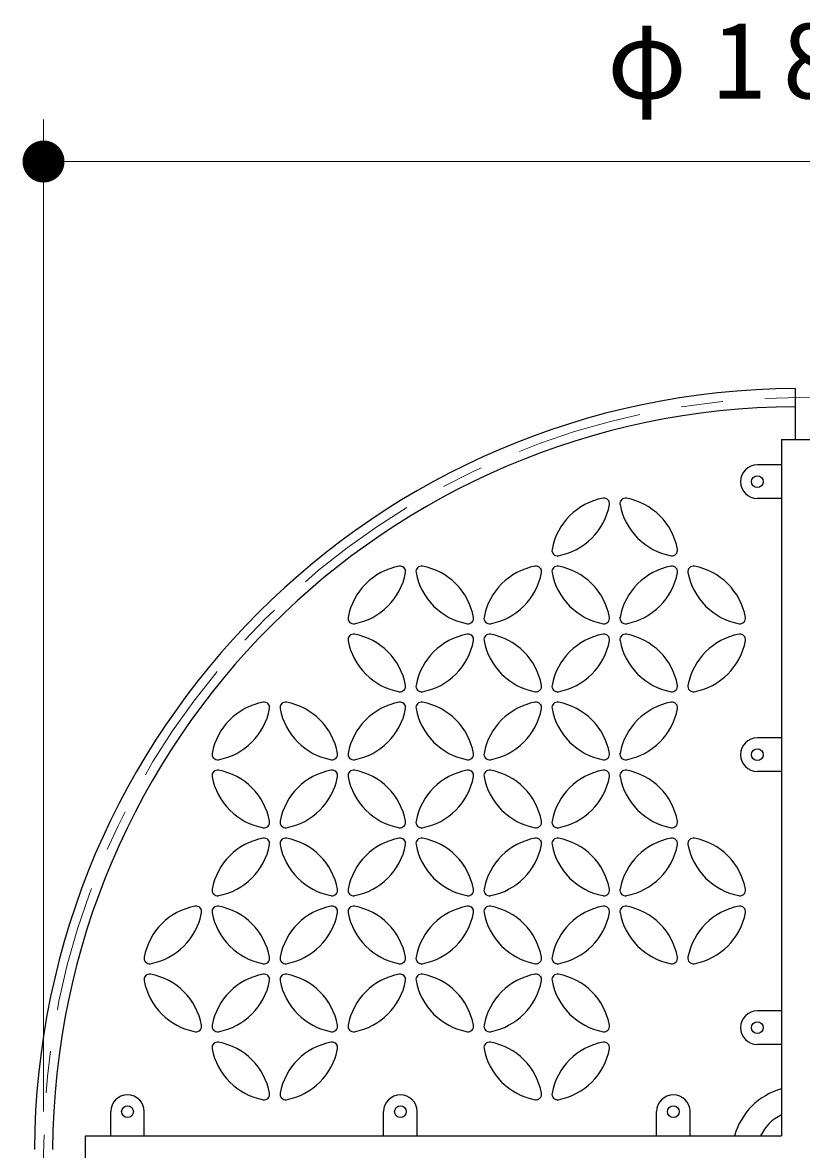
# Model space of a CAD drawing. Units: millimetres on the paper, scale 1:50. Extents: x -385 to 0, y -297 to 267.
# Drawn here: x -149.46 to -130.91, y 137.74 to 164.57 of the extents above; entities that cross this region are included whole.
import ezdxf

# ---------------------------------------------------------------- set-up
doc = ezdxf.new("R2010")
doc.units = ezdxf.units.MM
doc.linetypes.add('USER2', pattern=[6, 3, -1, 1, -1])
doc.layers.add('1_50', color=20, linetype='Continuous', lineweight=25)
doc.styles.add('ＭＳ ゴシック', font='')
doc.styles.get('ＭＳ ゴシック').set_extended_font_data('MS Gothic')

# ---------------------------------------------------------------- blocks, each defined once
blk = doc.blocks.new('filled_dot')
at = {"color": 0, "linetype": 'Continuous', "lineweight": -2, "const_width": 1.25}
blk.add_lwpolyline([(-0.625, 0, 1), (0.625, 0, 1)], format="xyb", close=True, dxfattribs=at)

msp = doc.modelspace()

# ---------------------------------------------------------------- linework, layer by layer
at = {"layer": '1_50', "color": 7, "lineweight": 13}
for p, q in [((-148.958, 138.643), (-148.958, 162.264)), ((-148.958, 161.264), (-112.958, 161.264))]:
    msp.add_line(p, q, dxfattribs=at)
at = {"layer": '1_50', "color": 4}
msp.add_line((-131.058, 155.86), (-131.058, 154.643), dxfattribs=at)
at = {"layer": '1_50', "color": 7}
for p, q in [((-131.385, 154.643), (-131.385, 138.07)), ((-131.385, 154.643), (-130.531, 154.643)), ((-131.385, 154.043), (-131.958, 154.043)), ((-131.385, 153.243), (-131.958, 153.243)), ((-131.385, 147.543), (-131.958, 147.543)), ((-131.385, 146.743), (-131.958, 146.743)), ((-131.385, 141.043), (-131.958, 141.043)), ((-131.385, 140.243), (-131.958, 140.243)), ((-147.358, 138.07), (-147.358, 138.643)), ((-146.558, 138.07), (-146.558, 138.643)), ((-140.858, 138.07), (-140.858, 138.643)), ((-140.058, 138.07), (-140.058, 138.643)), ((-134.358, 138.07), (-134.358, 138.643)), ((-133.558, 138.07), (-133.558, 138.643)), ((-147.958, 137.216), (-147.958, 138.07)), ((-147.958, 138.07), (-131.385, 138.07))]:
    msp.add_line(p, q, dxfattribs=at)
at = {"layer": '1_50', "color": 4, "linetype": 'USER2', "lineweight": 13}
msp.add_circle((-130.958, 137.643), 18, dxfattribs=at)
at = {"layer": '1_50', "color": 3}
for centre in [(-131.958, 153.643), (-131.958, 147.143), (-131.958, 140.643), (-146.958, 138.643), (-140.458, 138.643), (-133.958, 138.643)]:
    msp.add_circle(centre, 0.14, dxfattribs=at)
at = {"layer": '1_50', "color": 4}
for radius, start, end in [(18.217, 90.3145, 179.6855), (17.783, 90.3222, 179.6778), (1.6, 105.4784, 164.5216)]:
    msp.add_arc((-130.958, 137.643), radius, start, end, dxfattribs=at)
at = {"layer": '1_50', "color": 7}
for centre, start, end in [((-131.958, 153.643), 90, 270), ((-131.958, 147.143), 90, 270), ((-131.958, 140.643), 90, 270), ((-146.958, 138.643), 0, 180), ((-140.458, 138.643), 0, 180), ((-133.958, 138.643), 0, 180)]:
    msp.add_arc(centre, 0.4, start, end, dxfattribs=at)
at = {"layer": '1_50'}
for centre, radius, start, end in [((-135.355, 151.754), 1.519, 100.5078, 169.4922), ((-135.608, 153.12), 0.13, 349.4922, 100.5078), ((-135.102, 153.12), 0.13, 79.4922, 190.5078), ((-135.355, 151.754), 1.519, 10.5078, 79.4922), ((-136.974, 153.373), 1.519, 280.5078, 349.4922), ((-133.736, 153.373), 1.519, 190.5078, 259.4922), ((-136.721, 152.007), 0.13, 169.4922, 280.5078), ((-133.99, 152.007), 0.13, 259.4922, 10.5078), ((-140.212, 150.135), 1.519, 100.5078, 169.4922), ((-140.465, 151.501), 0.13, 349.4922, 100.5078), ((-139.958, 151.501), 0.13, 79.4922, 190.5078), ((-140.212, 150.135), 1.519, 10.5078, 79.4922), ((-136.974, 150.135), 1.519, 100.5078, 169.4922), ((-137.227, 151.501), 0.13, 349.4922, 100.5078), ((-136.721, 151.501), 0.13, 79.4922, 190.5078), ((-136.974, 150.135), 1.519, 10.5078, 79.4922), ((-133.736, 150.135), 1.519, 100.5078, 169.4922), ((-133.99, 151.501), 0.13, 349.4922, 100.5078), ((-133.483, 151.501), 0.13, 79.4922, 190.5078), ((-133.736, 150.135), 1.519, 10.5078, 79.4922), ((-141.831, 151.754), 1.519, 280.5078, 349.4922), ((-138.593, 151.754), 1.519, 190.5078, 259.4922), ((-138.593, 151.754), 1.519, 280.5078, 349.4922), ((-135.355, 151.754), 1.519, 190.5078, 259.4922), ((-135.355, 151.754), 1.519, 280.5078, 349.4922), ((-132.117, 151.754), 1.519, 190.5078, 259.4922), ((-141.577, 150.389), 0.13, 169.4922, 280.5078), ((-138.846, 150.389), 0.13, 259.4922, 10.5078), ((-138.34, 150.389), 0.13, 169.4922, 280.5078), ((-135.608, 150.389), 0.13, 259.4922, 10.5078), ((-135.102, 150.389), 0.13, 169.4922, 280.5078), ((-132.371, 150.389), 0.13, 259.4922, 10.5078), ((-141.577, 149.882), 0.13, 79.4922, 190.5078), ((-141.831, 148.516), 1.519, 10.5078, 79.4922), ((-138.593, 148.516), 1.519, 100.5078, 169.4922), ((-138.846, 149.882), 0.13, 349.4922, 100.5078), ((-138.34, 149.882), 0.13, 79.4922, 190.5078), ((-138.593, 148.516), 1.519, 10.5078, 79.4922), ((-135.355, 148.516), 1.519, 100.5078, 169.4922), ((-135.608, 149.882), 0.13, 349.4922, 100.5078), ((-135.102, 149.882), 0.13, 79.4922, 190.5078), ((-135.355, 148.516), 1.519, 10.5078, 79.4922), ((-132.117, 148.516), 1.519, 100.5078, 169.4922), ((-132.371, 149.882), 0.13, 349.4922, 100.5078), ((-140.212, 150.135), 1.519, 190.5078, 259.4922), ((-140.212, 150.135), 1.519, 280.5078, 349.4922), ((-136.974, 150.135), 1.519, 190.5078, 259.4922), ((-136.974, 150.135), 1.519, 280.5078, 349.4922), ((-133.736, 150.135), 1.519, 190.5078, 259.4922), ((-133.736, 150.135), 1.519, 280.5078, 349.4922), ((-140.465, 148.77), 0.13, 259.4922, 10.5078), ((-139.958, 148.77), 0.13, 169.4922, 280.5078), ((-137.227, 148.77), 0.13, 259.4922, 10.5078), ((-136.721, 148.77), 0.13, 169.4922, 280.5078), ((-133.99, 148.77), 0.13, 259.4922, 10.5078), ((-133.483, 148.77), 0.13, 169.4922, 280.5078), ((-143.45, 146.897), 1.519, 100.5078, 169.4922), ((-143.703, 148.263), 0.13, 349.4922, 100.5078), ((-143.196, 148.263), 0.13, 79.4922, 190.5078), ((-143.45, 146.897), 1.519, 10.5078, 79.4922), ((-140.212, 146.897), 1.519, 100.5078, 169.4922), ((-140.465, 148.263), 0.13, 349.4922, 100.5078), ((-139.958, 148.263), 0.13, 79.4922, 190.5078), ((-140.212, 146.897), 1.519, 10.5078, 79.4922), ((-136.974, 146.897), 1.519, 100.5078, 169.4922), ((-137.227, 148.263), 0.13, 349.4922, 100.5078), ((-136.721, 148.263), 0.13, 79.4922, 190.5078), ((-136.974, 146.897), 1.519, 10.5078, 79.4922), ((-133.736, 146.897), 1.519, 100.5078, 169.4922), ((-133.99, 148.263), 0.13, 349.4922, 100.5078), ((-145.068, 148.516), 1.519, 280.5078, 349.4922), ((-141.831, 148.516), 1.519, 190.5078, 259.4922), ((-141.831, 148.516), 1.519, 280.5078, 349.4922), ((-138.593, 148.516), 1.519, 190.5078, 259.4922), ((-138.593, 148.516), 1.519, 280.5078, 349.4922), ((-135.355, 148.516), 1.519, 190.5078, 259.4922), ((-135.355, 148.516), 1.519, 280.5078, 349.4922), ((-144.815, 147.151), 0.13, 169.4922, 280.5078), ((-142.084, 147.151), 0.13, 259.4922, 10.5078), ((-141.577, 147.151), 0.13, 169.4922, 280.5078), ((-138.846, 147.151), 0.13, 259.4922, 10.5078), ((-138.34, 147.151), 0.13, 169.4922, 280.5078), ((-135.608, 147.151), 0.13, 259.4922, 10.5078), ((-135.102, 147.151), 0.13, 169.4922, 280.5078), ((-144.815, 146.644), 0.13, 79.4922, 190.5078), ((-145.068, 145.279), 1.519, 10.5078, 79.4922), ((-141.831, 145.279), 1.519, 100.5078, 169.4922), ((-142.084, 146.644), 0.13, 349.4922, 100.5078), ((-141.577, 146.644), 0.13, 79.4922, 190.5078), ((-141.831, 145.279), 1.519, 10.5078, 79.4922), ((-138.593, 145.279), 1.519, 100.5078, 169.4922), ((-138.846, 146.644), 0.13, 349.4922, 100.5078), ((-138.34, 146.644), 0.13, 79.4922, 190.5078), ((-138.593, 145.279), 1.519, 10.5078, 79.4922), ((-135.355, 145.279), 1.519, 100.5078, 169.4922), ((-135.608, 146.644), 0.13, 349.4922, 100.5078), ((-135.102, 146.644), 0.13, 79.4922, 190.5078), ((-135.355, 145.279), 1.519, 10.5078, 79.4922), ((-143.45, 146.897), 1.519, 190.5078, 259.4922), ((-143.45, 146.897), 1.519, 280.5078, 349.4922), ((-140.212, 146.897), 1.519, 190.5078, 259.4922), ((-140.212, 146.897), 1.519, 280.5078, 349.4922), ((-136.974, 146.897), 1.519, 190.5078, 259.4922), ((-136.974, 146.897), 1.519, 280.5078, 349.4922), ((-133.736, 146.897), 1.519, 190.5078, 259.4922), ((-143.703, 145.532), 0.13, 259.4922, 10.5078), ((-143.196, 145.532), 0.13, 169.4922, 280.5078), ((-140.465, 145.532), 0.13, 259.4922, 10.5078), ((-139.958, 145.532), 0.13, 169.4922, 280.5078), ((-137.227, 145.532), 0.13, 259.4922, 10.5078), ((-136.721, 145.532), 0.13, 169.4922, 280.5078), ((-133.99, 145.532), 0.13, 259.4922, 10.5078), ((-143.45, 143.66), 1.519, 100.5078, 169.4922), ((-143.703, 145.025), 0.13, 349.4922, 100.5078), ((-143.196, 145.025), 0.13, 79.4922, 190.5078), ((-143.45, 143.66), 1.519, 10.5078, 79.4922), ((-140.212, 143.66), 1.519, 100.5078, 169.4922), ((-140.465, 145.025), 0.13, 349.4922, 100.5078), ((-139.958, 145.025), 0.13, 79.4922, 190.5078), ((-140.212, 143.66), 1.519, 10.5078, 79.4922), ((-136.974, 143.66), 1.519, 100.5078, 169.4922), ((-137.227, 145.025), 0.13, 349.4922, 100.5078), ((-136.721, 145.025), 0.13, 79.4922, 190.5078), ((-136.974, 143.66), 1.519, 10.5078, 79.4922), ((-133.736, 143.66), 1.519, 100.5078, 169.4922), ((-133.99, 145.025), 0.13, 349.4922, 100.5078), ((-133.483, 145.025), 0.13, 79.4922, 190.5078), ((-133.736, 143.66), 1.519, 10.5078, 79.4922), ((-145.068, 145.279), 1.519, 280.5078, 349.4922), ((-141.831, 145.279), 1.519, 190.5078, 259.4922), ((-141.831, 145.279), 1.519, 280.5078, 349.4922), ((-138.593, 145.279), 1.519, 190.5078, 259.4922), ((-138.593, 145.279), 1.519, 280.5078, 349.4922), ((-135.355, 145.279), 1.519, 190.5078, 259.4922), ((-135.355, 145.279), 1.519, 280.5078, 349.4922), ((-132.117, 145.279), 1.519, 190.5078, 259.4922), ((-144.815, 143.913), 0.13, 169.4922, 280.5078), ((-142.084, 143.913), 0.13, 259.4922, 10.5078), ((-141.577, 143.913), 0.13, 169.4922, 280.5078), ((-138.846, 143.913), 0.13, 259.4922, 10.5078), ((-138.34, 143.913), 0.13, 169.4922, 280.5078), ((-135.608, 143.913), 0.13, 259.4922, 10.5078), ((-135.102, 143.913), 0.13, 169.4922, 280.5078), ((-132.371, 143.913), 0.13, 259.4922, 10.5078), ((-145.068, 142.041), 1.519, 100.5078, 169.4922), ((-146.687, 143.66), 1.519, 280.5078, 349.4922), ((-145.322, 143.406), 0.13, 349.4922, 100.5078), ((-144.815, 143.406), 0.13, 79.4922, 190.5078), ((-143.45, 143.66), 1.519, 190.5078, 259.4922), ((-145.068, 142.041), 1.519, 10.5078, 79.4922), ((-141.831, 142.041), 1.519, 100.5078, 169.4922), ((-143.45, 143.66), 1.519, 280.5078, 349.4922), ((-142.084, 143.406), 0.13, 349.4922, 100.5078), ((-141.577, 143.406), 0.13, 79.4922, 190.5078), ((-140.212, 143.66), 1.519, 190.5078, 259.4922), ((-141.831, 142.041), 1.519, 10.5078, 79.4922), ((-138.593, 142.041), 1.519, 100.5078, 169.4922), ((-140.212, 143.66), 1.519, 280.5078, 349.4922), ((-138.846, 143.406), 0.13, 349.4922, 100.5078), ((-138.34, 143.406), 0.13, 79.4922, 190.5078), ((-136.974, 143.66), 1.519, 190.5078, 259.4922), ((-138.593, 142.041), 1.519, 10.5078, 79.4922), ((-135.355, 142.041), 1.519, 100.5078, 169.4922), ((-136.974, 143.66), 1.519, 280.5078, 349.4922), ((-135.608, 143.406), 0.13, 349.4922, 100.5078), ((-135.102, 143.406), 0.13, 79.4922, 190.5078), ((-133.736, 143.66), 1.519, 190.5078, 259.4922), ((-135.355, 142.041), 1.519, 10.5078, 79.4922), ((-132.117, 142.041), 1.519, 100.5078, 169.4922), ((-133.736, 143.66), 1.519, 280.5078, 349.4922), ((-132.371, 143.406), 0.13, 349.4922, 100.5078), ((-146.434, 142.294), 0.13, 169.4922, 280.5078), ((-143.703, 142.294), 0.13, 259.4922, 10.5078), ((-143.196, 142.294), 0.13, 169.4922, 280.5078), ((-140.465, 142.294), 0.13, 259.4922, 10.5078), ((-139.958, 142.294), 0.13, 169.4922, 280.5078), ((-137.227, 142.294), 0.13, 259.4922, 10.5078), ((-136.721, 142.294), 0.13, 169.4922, 280.5078), ((-133.99, 142.294), 0.13, 259.4922, 10.5078), ((-133.483, 142.294), 0.13, 169.4922, 280.5078), ((-146.434, 141.787), 0.13, 79.4922, 190.5078), ((-145.068, 142.041), 1.519, 190.5078, 259.4922), ((-146.687, 140.422), 1.519, 10.5078, 79.4922), ((-143.45, 140.422), 1.519, 100.5078, 169.4922), ((-145.068, 142.041), 1.519, 280.5078, 349.4922), ((-143.703, 141.787), 0.13, 349.4922, 100.5078), ((-143.196, 141.787), 0.13, 79.4922, 190.5078), ((-141.831, 142.041), 1.519, 190.5078, 259.4922), ((-143.45, 140.422), 1.519, 10.5078, 79.4922), ((-140.212, 140.422), 1.519, 100.5078, 169.4922), ((-141.831, 142.041), 1.519, 280.5078, 349.4922), ((-140.465, 141.787), 0.13, 349.4922, 100.5078), ((-139.958, 141.787), 0.13, 79.4922, 190.5078), ((-138.593, 142.041), 1.519, 190.5078, 259.4922), ((-140.212, 140.422), 1.519, 10.5078, 79.4922), ((-136.974, 140.422), 1.519, 100.5078, 169.4922), ((-138.593, 142.041), 1.519, 280.5078, 349.4922), ((-137.227, 141.787), 0.13, 349.4922, 100.5078), ((-136.721, 141.787), 0.13, 79.4922, 190.5078), ((-135.355, 142.041), 1.519, 190.5078, 259.4922), ((-136.974, 140.422), 1.519, 10.5078, 79.4922), ((-145.322, 140.675), 0.13, 259.4922, 10.5078), ((-144.815, 140.675), 0.13, 169.4922, 280.5078), ((-142.084, 140.675), 0.13, 259.4922, 10.5078), ((-141.577, 140.675), 0.13, 169.4922, 280.5078), ((-138.846, 140.675), 0.13, 259.4922, 10.5078), ((-138.34, 140.675), 0.13, 169.4922, 280.5078), ((-135.608, 140.675), 0.13, 259.4922, 10.5078), ((-144.815, 140.169), 0.13, 79.4922, 190.5078), ((-143.45, 140.422), 1.519, 190.5078, 259.4922), ((-145.068, 138.803), 1.519, 10.5078, 79.4922), ((-141.831, 138.803), 1.519, 100.5078, 169.4922), ((-143.45, 140.422), 1.519, 280.5078, 349.4922), ((-142.084, 140.169), 0.13, 349.4922, 100.5078), ((-138.34, 140.169), 0.13, 79.4922, 190.5078), ((-136.974, 140.422), 1.519, 190.5078, 259.4922), ((-138.593, 138.803), 1.519, 10.5078, 79.4922), ((-135.355, 138.803), 1.519, 100.5078, 169.4922), ((-136.974, 140.422), 1.519, 280.5078, 349.4922), ((-135.608, 140.169), 0.13, 349.4922, 100.5078), ((-143.703, 139.056), 0.13, 259.4922, 10.5078), ((-143.196, 139.056), 0.13, 169.4922, 280.5078), ((-137.227, 139.056), 0.13, 259.4922, 10.5078), ((-136.721, 139.056), 0.13, 169.4922, 280.5078)]:
    msp.add_arc(centre, radius, start, end, dxfattribs=at)
at = {"layer": '1_50', "color": 2}
msp.add_arc((-130.958, 137.643), 1.016, 114.852, 155.148, dxfattribs=at)

# ---------------------------------------------------------------- block references
at = {"layer": '1_50', "color": 7, "lineweight": 13, "xscale": 0.4, "yscale": 0.4}
msp.add_blockref('filled_dot', (-148.958, 161.264), dxfattribs=at)

# ---------------------------------------------------------------- texts
at = {"layer": '1_50', "color": 7, "insert": (-130.958, 162.264), "char_height": 1.833, "attachment_point": 8, "style": 'ＭＳ ゴシック'}
msp.add_mtext('\\T1.33;φ1800', dxfattribs=at)

doc.saveas('drawing.dxf')
